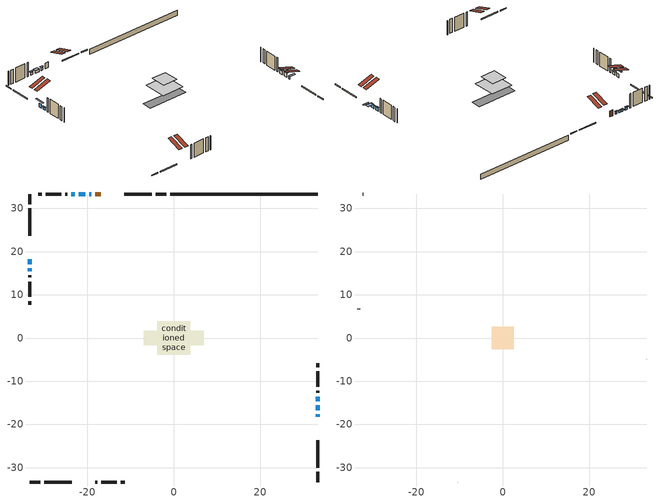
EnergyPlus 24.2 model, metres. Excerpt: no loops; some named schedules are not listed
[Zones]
conditioned space
 floor adiabatic (AdiabaticFloorConstruction): -3.85,-3.85 -3.85,3.85 3.85,3.85 3.85,-3.85 z2.74
 floor foundation (Slab1 construction): -6.91,-1.62 -6.91,1.62 6.91,1.62 6.91,-1.62 z-1.48
 wall outside (RimJoist1 construction): -1.75,33.32 -4.13,33.32 / -33.32,-33.32 -30.94,-33.32 / -33.32,33.32 -33.32,30.94 / 33.32,-33.32 33.32,-30.94 z0.3:0.6
 wall outside (RimJoist2 construction): -5.06,33.32 -11.46,33.32 / -30.01,-33.32 -23.61,-33.32 / -33.32,30.01 -33.32,23.61 / 33.32,-30.01 33.32,-23.61 z0.3:0.6
 wall outside (AdiabaticWallConstruction 1): -16.89,33.32 -18.11,33.32 z0.3:2.33
 wall outside (AdiabaticWallConstruction): 33.32,-18.18 33.32,-17.67 / -19.04,33.32 -19.55,33.32 z0.3:1.22; 33.32,-16.74 33.32,-15.52 z0.3:1.77; -20.48,33.32 -21.97,33.32 z0.3:1.19; -22.9,33.32 -23.69,33.32 / -33.32,16.2 -33.32,15.4 z0.3:1.24; -33.32,18.18 -33.32,17.12 z0.3:1.56; 33.32,-14.59 33.32,-13.58 z0.3:1.51
 wall outside (Wall1 construction): -24.62,33.32 -25.09,33.32 / -18.18,-33.32 -17.7,-33.32 / -33.32,14.48 -33.32,14 / 33.32,-12.65 33.32,-12.18 z0.3:5.18
 wall outside (Wall2 construction): -26.02,33.32 -29.6,33.32 / -16.77,-33.32 -13.19,-33.32 / -33.32,13.07 -33.32,9.49 / 33.32,-11.25 33.32,-7.67 z0.3:5.18
 wall outside (Wall3 construction): -30.53,33.32 -31.4,33.32 / -12.26,-33.32 -11.4,-33.32 / -33.32,8.56 -33.32,7.69 / 33.32,-6.74 33.32,-5.87 z0.3:5.18
 wall foundation (FoundationWall1 construction): 33.32,33.32 -0.82,33.32 z-1.48:0.3
 window (WindowConstruction 6): 33.32,-18.18 33.32,-17.67 z0.3:1.21
 window (WindowConstruction 7): -19.04,33.32 -19.55,33.32 z0.3:1.21
 window (WindowConstruction): 33.32,-16.74 33.32,-15.52 z0.3:1.77
 window (WindowConstruction 1): -20.48,33.32 -21.97,33.32 z0.3:1.19
 window (WindowConstruction 2): -22.9,33.32 -23.69,33.32 z0.3:1.24
 window (WindowConstruction 3): -33.32,18.18 -33.32,17.12 z0.3:1.56
 window (WindowConstruction 4): 33.32,-14.59 33.32,-13.58 z0.3:1.51
 window (WindowConstruction 5): -33.32,16.19 -33.32,15.4 z0.3:1.24
 door (Door): -16.89,33.32 -18.11,33.32 z0.3:2.33
 ceiling adiabatic (AdiabaticFloorConstruction): 3.85,-3.85 3.85,3.85 -3.85,3.85 -3.85,-3.85 z2.74
 roof outside (Roof2 construction): -15.96,33.32,5.18 -15.96,28.28,6.86 -14.63,28.28,6.86 -14.63,33.32,5.18; -19.11,-33.32,5.18 -19.11,-28.28,6.86 -20.44,-28.28,6.86 -20.44,-33.32,5.18; -33.32,19.11,5.18 -28.28,19.11,6.86 -28.28,20.44,6.86 -33.32,20.44,5.18; 33.32,-19.11,5.18 28.28,-19.11,6.86 28.28,-20.44,6.86 33.32,-20.44,5.18
attic - vented
 floor to conditioned space (Floor1 construction Reversed): -2.56,-2.56 -2.56,2.56 2.56,2.56 2.56,-2.56 z5.18
 wall outside (Wall4 construction): -32.33,33.32 -32.39,33.32 / -10.47,-33.32 -10.4,-33.32 / -33.32,6.76 -33.32,6.7 / 33.32,-4.94 33.32,-4.88 z0.3:5.18
 roof outside (Roof1 construction): -13.7,33.32,5.18 -13.7,28.33,6.84 -12.39,28.33,6.84 -12.39,33.32,5.18; -21.36,-33.32,5.18 -21.36,-28.33,6.84 -22.68,-28.33,6.84 -22.68,-33.32,5.18; -33.32,21.36,5.18 -28.33,21.36,6.84 -28.33,22.68,6.84 -33.32,22.68,5.18; 33.32,-21.36,5.18 28.33,-21.36,6.84 28.33,-22.68,6.84 33.32,-22.68,5.18
shading: 33.32,-17.64 33.32,-18.21 35.45,-18.21 35.45,-17.64 z1.24; -19.75,33.32 -18.84,33.32 -18.84,33.73 -19.75,33.73 z1.42; 33.32,-15.49 33.32,-16.77 35.45,-16.77 35.45,-15.49 z1.8; -22,33.32 -20.45,33.32 -20.45,34.23 -22,34.23 z1.22; -23.89,33.32 -22.7,33.32 -22.7,33.73 -23.89,33.73 z1.44; -33.32,16.01 -33.32,19.29 -33.73,19.29 -33.73,16.01 z2.67; 33.32,-13.38 33.32,-14.79 33.73,-14.79 33.73,-13.38 z1.71; -33.32,15.2 -33.32,16.39 -33.73,16.39 -33.73,15.2 z1.44
[Building]
Building 1: Terrain=Suburbs
[Site:Location]
Saskatoon Intl AP_SK: Latitude {deg}=52.17; Longitude {deg}=-106.7; Time Zone {hr}=-6; Elevation {m}=504; Keep Site Location Information=Yes
[Site:GroundTemperature:Shallow]
-3.29371, -5.9198, -6.13011, -4.88389, 0.118965, 5.09852, 9.41553, 12.1502, 12.3826, 10.1583, 5.95142, 1.12462
[Site:WaterMainsTemperature]
Calculation Method=Schedule; Temperature Schedule=mains temperature schedule
[Material] Roughness=Rough; Thermal Absorptance=0.9
Name | Thickness {m} | Conductivity {W/m-K} | Density {kg/m3} | Specific Heat {J/kg-K} | Solar Absorptance | Visible Absorptance
asphalt or fiberglass shingles | 0.00635 | 0.162714 | 1121.4 | 1465.45 | 0.84 | 0.84
ceiling stud and cavity | 0.1397 | 0.0996698 | 65.682 | 1177.47 | 0.7 | 0.7
concrete 4.0 in. | 0.1016 | 1.803125 | 2242.8 | 837.4 | 0.7 | 0.7
concrete 8.0 in. | 0.2032 | 1.803125 | 2242.8 | 837.4 | 0.7 | 0.7
door material | 0.04445 | 0.0451087 | 512.64 | 1214.23 | 0.7 | 0.7
floor covering | 0.0127 | 0.0433444 | 54.468 | 1339.84 | 0.6 | 0.6
floor rigid ins; wall rigid ins | 0.512978 | 0.029427 | 32.04 | 1214.23 | 0.7 | 0.7
floor stud and cavity | 0.1397 | 1.75129 | 37.0049 | 1207.88 | 0.7 | 0.7
furniture material conditioned space 1 | 0.1524 | 0.115458 | 640.8 | 1214.23 | 0.6 | 0.6
gypsum board | 0.0127 | 0.160291 | 801 | 837.4 | 0.6 | 0.6
osb sheathing 0.5 in. | 0.0127 | 0.115458 | 512.64 | 1214.23 | 0.7 | 0.7
osb sheathing 0.75 in. | 0.01905 | 0.115458 | 512.64 | 1214.23 | 0.7 | 0.7
rim joist stud and cavity | 0.0508 | 0.177588 | 50.32683 | 1063.81 | 0.6 | 0.6
rim joist stud and cavity 1 | 0.0508 | 0.219467 | 50.32683 | 1063.81 | 0.6 | 0.6
roof stud and cavity | 0.2032 | 0.144289 | 78.34581 | 1123.46 | 0.7 | 0.7
wall stud and cavity | 0.1397 | 0.12776 | 139.0536 | 1170.24 | 0.7 | 0.7
wall stud and cavity 1 | 0.1397 | 0.0975873 | 139.0536 | 1170.24 | 0.7 | 0.7
wall stud and cavity 2 | 0.1397 | 0.128173 | 139.0536 | 1170.24 | 0.7 | 0.7
wall stud and cavity 3 | 0.0889 | 6.1454 | 50.32683 | 1063.81 | 0.6 | 0.6
wall stud and cavity 4 | 0.0889 | 0.380278 | 52.3479 | 1209.89 | 0.7 | 0.7
wall stud and cavity 5 | 0.0889 | 0.391764 | 83.0341 | 1211.67 | 0.7 | 0.7
wood siding | 0.0254 | 0.102417 | 544.68 | 1172.36 | 0.4 | 0.4
wood siding 1 | 0.00254 | 0.102417 | 544.68 | 1172.36 | 0.4 | 0.4
wood siding 2; wood siding 3; wood siding 4 | 0.0254 | 0.102417 | 544.68 | 1172.36 | 0.7 | 0.7
[WindowMaterial:SimpleGlazingSystem]
Name | U-Factor {W/m2-K} | Solar Heat Gain Coefficient
WindowMaterial | 1.68126 | 0.57
WindowMaterial 1 | 2.96448 | 0.62
WindowMaterial 2 | 2.95767 | 0.63
WindowMaterial 3 | 3.27848 | 0.66
WindowMaterial 4 | 3.28302 | 0.63
WindowMaterial 5 | 4.701384 | 0.64
[Construction]
AdiabaticFloorConstruction: floor stud and cavity, floor rigid ins, osb sheathing 0.75 in., floor covering
AdiabaticWallConstruction: wood siding 3, wall rigid ins, wall stud and cavity 4, gypsum board
AdiabaticWallConstruction 1: wood siding 4, wall rigid ins, wall stud and cavity 4, gypsum board
Door: door material
Floor1 construction Reversed: gypsum board, ceiling stud and cavity
FoundationWall1 construction: concrete 8.0 in.
furniture construction conditioned space 1: furniture material conditioned space 1
PartitionWallConstruction: gypsum board, wall stud and cavity 5, gypsum board
RimJoist1 construction: wood siding 2, rim joist stud and cavity
RimJoist2 construction: wood siding 2, rim joist stud and cavity 1
Roof1 construction: asphalt or fiberglass shingles
Roof2 construction: asphalt or fiberglass shingles, osb sheathing 0.75 in., roof stud and cavity, gypsum board
Slab1 construction: concrete 4.0 in.
Wall1 construction: wood siding, osb sheathing 0.5 in., wall stud and cavity, gypsum board
Wall2 construction: wood siding, osb sheathing 0.5 in., wall stud and cavity 1, gypsum board
Wall3 construction: wood siding, osb sheathing 0.5 in., wall stud and cavity 2, gypsum board
Wall4 construction: wood siding 1, wall stud and cavity 3
WindowConstruction: WindowMaterial
WindowConstruction 1: WindowMaterial 1
WindowConstruction 2: WindowMaterial 2
WindowConstruction 3; WindowConstruction 4: WindowMaterial 3
WindowConstruction 5: WindowMaterial 4
WindowConstruction 6; WindowConstruction 7: WindowMaterial 5
[Zone] Multiplier=1; Part of Total Floor Area=Yes
Name | Volume {m3}
attic - vented | 7.10452
conditioned space | 260.3
[Space]
Name | Zone | Volume {m3}
attic - vented 1 | attic - vented | 7.10452
conditioned space 1 | conditioned space | 260.3
[ZoneInfiltration:EffectiveLeakageArea]
infil attic - vented 1: Zone or Space=attic - vented 1; Schedule=Always On Discrete; Effective Air Leakage Area {cm2}=901.371; Stack Coefficient=0.000454884; Wind Coefficient=1.44102e-05
[ZoneMixing]
whole house fan mix: Zone or Space=attic - vented; Schedule=Always On Continuous; Design Flow Rate Calculation Method=Flow/Zone; Design Flow Rate {m3/s}=0; Source Zone or Space=conditioned space
[SurfaceProperty:ExposedFoundationPerimeter]
Slab1: Exposed Perimeter Calculation Method=TotalExposedPerimeter; Total Exposed Perimeter {m}=34.139
[InternalMass] Zone or ZoneList=conditioned space; Space or SpaceList=conditioned space 1
Name | Construction | Surface Area {m2}
furniture mass conditioned space 1 | furniture construction conditioned space 1 | 41.68
partition wall mass | PartitionWallConstruction | 104.2
[Lights]
interior lighting: Zone or ZoneList or Space or SpaceList=conditioned space 1; Schedule=interior lighting schedule; Design Level Calculation Method=LightingLevel; Lighting Level {W}=343.2; Return Air Fraction=0; Fraction Radiant=0.6; Fraction Visible=0.2; Fraction Replaceable=1
[People]
occupants: Zone or ZoneList or Space or SpaceList=conditioned space 1; Number of People Schedule=occupants schedule; Number of People Calculation Method=People; Number of People=3; Fraction Radiant=0.314171; Sensible Heat Fraction=0.56303; Activity Level Schedule=occupants activity schedule; Carbon Dioxide Generation Rate {m3/s-W}=0; Enable ASHRAE 55 Comfort Warnings=No; Mean Radiant Temperature Calculation Type=EnclosureAveraged
[ElectricEquipment] Zone or ZoneList or Space or SpaceList=conditioned space 1; Design Level Calculation Method=EquipmentLevel
Name | Schedule | Design Level {W} | Fraction Latent | Fraction Radiant | Fraction Lost
clothes dryer | clothes dryer schedule | 140.772 | 0.015 | 0.081 | 0.85
clothes washer | clothes washer schedule | 32.1985 | 0.03 | 0.162 | 0.7
cooking range | cooking range schedule | 215.147 | 0.08 | 0.432 | 0.2
dishwasher | dishwasher schedule | 66.8632 | 0.3 | 0.18 | 0.4
fridge | fridge schedule | 72.9452 | 0 | 0.6 | 0
mech vent house fan | mech vent house fan schedule | 10 | 0 | 0 | 1
mech vent house fan cfis | mech vent house fan cfis schedule | 0 | 0 | 0 | 0
misc plug loads | misc plug loads schedule | 494.7 | 0.045 | 0.513 | 0.1
whole house fan | Always On Discrete | 0 | 0 | 0 | 1
[OtherEquipment] Zone or ZoneList or Space or SpaceList=conditioned space 1; Design Level Calculation Method=EquipmentLevel
Name | Fuel Type | Schedule | Design Level {W} | Fraction Latent | Fraction Radiant | Fraction Lost
clothes dryer 1 | Electricity | clothes dryer schedule | 0 | 0.015 | 0.081 | 0.85
cooking range 1 | Electricity | cooking range schedule | 0 | 0.08 | 0.432 | 0.2
general water use latent | None | general water use schedule | 62.594 | 1 | 0 | 0
general water use sensible | None | general water use schedule | -61.6891 | 0 | 0.6 | 0
mech vent house fan latent load | None | Always On Discrete | 0 | 1 | 0 | 0
mech vent house fan sensible load | None | Always On Discrete | 0 | 0 | 0 | 0
water heater energy adjustment1 | NaturalGas | Always On Discrete | 0.01 | 0 | 0 | 1
[ZoneInfiltration:DesignFlowRate] Zone or ZoneList or Space or SpaceList=conditioned space 1; Schedule=Always On Discrete; Design Flow Rate Calculation Method=Flow/Zone; Design Flow Rate {m3/s}=0
infil flow; natural vent flow; whole house fan flow
[AvailabilityManager:Scheduled]
furnace airloop Availability Manager: Schedule=Always On Discrete
[Foundation:Kiva]
Foundation Kiva 1: Initial Indoor Air Temperature {C}=21; Wall Height Above Grade {m}=0.300015; Wall Depth Below Slab {m}=0.2032
[Foundation:Kiva:Settings]
Soil Conductivity {W/m-K}=0.849921; Soil Density {kg/m3}=1842.3; Soil Specific Heat {J/kg-K}=418.7; Ground Solar Absorptivity=0.9; Ground Thermal Absorptivity=0.9; Ground Surface Roughness {m}=0.03; Far-Field Width {m}=40; Deep-Ground Boundary Condition=ZeroFlux; Deep-Ground Depth {m}=40; Minimum Cell Dimension {m}=0.2; Maximum Cell Growth Coefficient=3; Simulation Timestep=Timestep
[Exterior:Lights]
exterior lighting: Schedule=exterior lighting schedule; Design Level {W}=75.6
[EnergyManagementSystem:GlobalVariable]
furnace_airloop_Fan_RTF
infil_program_Qfan
infil_program_Qinf
natural_vent_program_Qnv
natural_vent_program_Qwhf
[EnergyManagementSystem:Sensor]
Name | Output:Variable or Output:Meter Index Key | Output:Variable or Output:Meter
airflow_gain | infil flow | Infiltration Sensible Heat Gain Energy
airflow_gain_1 | natural vent flow | Infiltration Sensible Heat Gain Energy
airflow_gain_2 | whole house fan flow | Infiltration Sensible Heat Gain Energy
airflow_loss | infil flow | Infiltration Sensible Heat Loss Energy
airflow_loss_1 | natural vent flow | Infiltration Sensible Heat Loss Energy
airflow_loss_2 | whole house fan flow | Infiltration Sensible Heat Loss Energy
clg_load_cond |  | Cooling:EnergyTransfer:Zone:CONDITIONED SPACE
clg_sp_s; clg_sp_s_1 | cooling setpoint | Schedule Value
clothes_dryer_exhaust_0_sch_s | clothes dryer exhaust 0 schedule | Schedule Value
cool_season | cooling season schedule | Schedule Value
htg_load_cond |  | Heating:EnergyTransfer:Zone:CONDITIONED SPACE
htg_sp_s; htg_sp_s_1 | heating setpoint | Schedule Value
ig_ee_conv | clothes dryer | Electric Equipment Convective Heating Energy
ig_ee_conv_2 | cooking range | Electric Equipment Convective Heating Energy
ig_ee_conv_4 | fridge | Electric Equipment Convective Heating Energy
ig_ee_conv_5 | misc plug loads | Electric Equipment Convective Heating Energy
ig_ee_conv_6 | whole house fan | Electric Equipment Convective Heating Energy
ig_ee_rad | clothes dryer | Electric Equipment Radiant Heating Energy
ig_ee_rad_2 | cooking range | Electric Equipment Radiant Heating Energy
ig_ee_rad_4 | fridge | Electric Equipment Radiant Heating Energy
ig_ee_rad_5 | misc plug loads | Electric Equipment Radiant Heating Energy
ig_ee_rad_6 | whole house fan | Electric Equipment Radiant Heating Energy
ig_lgt_conv | interior lighting | Lights Convective Heating Energy
ig_lgt_rad | interior lighting | Lights Radiant Heating Energy
ig_lgt_vis | interior lighting | Lights Visible Radiation Heating Energy
ig_oe_conv | clothes dryer 1 | Other Equipment Convective Heating Energy
ig_oe_conv_1 | cooking range 1 | Other Equipment Convective Heating Energy
ig_oe_conv_2 | general water use latent | Other Equipment Convective Heating Energy
ig_oe_conv_3 | general water use sensible | Other Equipment Convective Heating Energy
ig_oe_conv_4 | water heater energy adjustment1 | Other Equipment Convective Heating Energy
ig_oe_rad | clothes dryer 1 | Other Equipment Radiant Heating Energy
ig_oe_rad_1 | cooking range 1 | Other Equipment Radiant Heating Energy
ig_oe_rad_2 | general water use latent | Other Equipment Radiant Heating Energy
ig_oe_rad_3 | general water use sensible | Other Equipment Radiant Heating Energy
ig_oe_rad_4 | water heater energy adjustment1 | Other Equipment Radiant Heating Energy
ig_ppl_conv | occupants | People Convective Heating Energy
ig_ppl_rad | occupants | People Radiant Heating Energy
im_conv | furniture mass conditioned space 1 | Surface Inside Face Convection Heat Gain Energy
im_conv_1 | partition wall mass | Surface Inside Face Convection Heat Gain Energy
im_ig | furniture mass conditioned space 1 | Surface Inside Face Internal Gains Radiation Heat Gain Energy
im_ig_1 | partition wall mass | Surface Inside Face Internal Gains Radiation Heat Gain Energy
im_lgt | furniture mass conditioned space 1 | Surface Inside Face Lights Radiation Heat Gain Energy
im_lgt_1 | partition wall mass | Surface Inside Face Lights Radiation Heat Gain Energy
im_sol | furniture mass conditioned space 1 | Surface Inside Face Solar Radiation Heat Gain Energy
im_sol_1 | partition wall mass | Surface Inside Face Solar Radiation Heat Gain Energy
im_surf | furniture mass conditioned space 1 | Surface Inside Face Net Surface Thermal Radiation Heat Gain Energy
im_surf_1 | partition wall mass | Surface Inside Face Net Surface Thermal Radiation Heat Gain Energy
mv_conv | mech vent house fan | Electric Equipment Convective Heating Energy
mv_conv_1 | mech vent house fan cfis | Electric Equipment Convective Heating Energy
mv_conv_2 | mech vent house fan latent load | Other Equipment Convective Heating Energy
mv_conv_3 | mech vent house fan sensible load | Other Equipment Convective Heating Energy
mv_rad | mech vent house fan | Electric Equipment Radiant Heating Energy
mv_rad_1 | mech vent house fan cfis | Electric Equipment Radiant Heating Energy
mv_rad_2 | mech vent house fan latent load | Other Equipment Radiant Heating Energy
mv_rad_3 | mech vent house fan sensible load | Other Equipment Radiant Heating Energy
natural_vent_s | natural vent schedule | Schedule Value
out_pb_s |  | Site Outdoor Air Barometric Pressure
out_wt_s |  | Site Outdoor Air Humidity Ratio
site_vw_s |  | Site Wind Speed
ss_back_out | Window1 | Surface Window Shortwave from Zone Back Out Window Heat Transfer Rate
ss_back_out_1 | Window2 | Surface Window Shortwave from Zone Back Out Window Heat Transfer Rate
ss_back_out_2 | Window3 | Surface Window Shortwave from Zone Back Out Window Heat Transfer Rate
ss_back_out_3 | Window4 | Surface Window Shortwave from Zone Back Out Window Heat Transfer Rate
ss_back_out_4 | Window6 | Surface Window Shortwave from Zone Back Out Window Heat Transfer Rate
ss_back_out_5 | Window7 | Surface Window Shortwave from Zone Back Out Window Heat Transfer Rate
ss_back_out_6 | Window8 | Surface Window Shortwave from Zone Back Out Window Heat Transfer Rate
ss_back_out_7 | Window9 | Surface Window Shortwave from Zone Back Out Window Heat Transfer Rate
ss_conv | Door1 | Surface Inside Face Convection Heat Gain Energy
ss_conv_1 | Window1 | Surface Inside Face Convection Heat Gain Energy
ss_conv_2 | Window2 | Surface Inside Face Convection Heat Gain Energy
ss_conv_3 | Window3 | Surface Inside Face Convection Heat Gain Energy
ss_conv_4 | Window4 | Surface Inside Face Convection Heat Gain Energy
ss_conv_5 | Window6 | Surface Inside Face Convection Heat Gain Energy
ss_conv_6 | Window7 | Surface Inside Face Convection Heat Gain Energy
ss_conv_7 | Window8 | Surface Inside Face Convection Heat Gain Energy
ss_conv_8 | Window9 | Surface Inside Face Convection Heat Gain Energy
ss_ig | Door1 | Surface Inside Face Internal Gains Radiation Heat Gain Energy
ss_ig_1 | Window1 | Surface Inside Face Internal Gains Radiation Heat Gain Energy
ss_ig_2 | Window2 | Surface Inside Face Internal Gains Radiation Heat Gain Energy
ss_ig_3 | Window3 | Surface Inside Face Internal Gains Radiation Heat Gain Energy
ss_ig_4 | Window4 | Surface Inside Face Internal Gains Radiation Heat Gain Energy
ss_ig_5 | Window6 | Surface Inside Face Internal Gains Radiation Heat Gain Energy
ss_ig_6 | Window7 | Surface Inside Face Internal Gains Radiation Heat Gain Energy
ss_ig_7 | Window8 | Surface Inside Face Internal Gains Radiation Heat Gain Energy
ss_ig_8 | Window9 | Surface Inside Face Internal Gains Radiation Heat Gain Energy
ss_lgt | Door1 | Surface Inside Face Lights Radiation Heat Gain Energy
ss_sol | Door1 | Surface Inside Face Solar Radiation Heat Gain Energy
ss_surf | Door1 | Surface Inside Face Net Surface Thermal Radiation Heat Gain Energy
ss_surf_1 | Window1 | Surface Inside Face Net Surface Thermal Radiation Heat Gain Energy
ss_surf_2 | Window2 | Surface Inside Face Net Surface Thermal Radiation Heat Gain Energy
ss_surf_3 | Window3 | Surface Inside Face Net Surface Thermal Radiation Heat Gain Energy
ss_surf_4 | Window4 | Surface Inside Face Net Surface Thermal Radiation Heat Gain Energy
ss_surf_5 | Window6 | Surface Inside Face Net Surface Thermal Radiation Heat Gain Energy
ss_surf_6 | Window7 | Surface Inside Face Net Surface Thermal Radiation Heat Gain Energy
ss_surf_7 | Window8 | Surface Inside Face Net Surface Thermal Radiation Heat Gain Energy
ss_surf_8 | Window9 | Surface Inside Face Net Surface Thermal Radiation Heat Gain Energy
ss_trans_in | Window1 | Surface Window Transmitted Solar Radiation Rate
ss_trans_in_1 | Window2 | Surface Window Transmitted Solar Radiation Rate
ss_trans_in_2 | Window3 | Surface Window Transmitted Solar Radiation Rate
ss_trans_in_3 | Window4 | Surface Window Transmitted Solar Radiation Rate
ss_trans_in_4 | Window6 | Surface Window Transmitted Solar Radiation Rate
ss_trans_in_5 | Window7 | Surface Window Transmitted Solar Radiation Rate
ss_trans_in_6 | Window8 | Surface Window Transmitted Solar Radiation Rate
ss_trans_in_7 | Window9 | Surface Window Transmitted Solar Radiation Rate
ss_trans_out | Window1 | Surface Inside Face Initial Transmitted Diffuse Transmitted Out Window Solar Radiation Rate
ss_trans_out_1 | Window2 | Surface Inside Face Initial Transmitted Diffuse Transmitted Out Window Solar Radiation Rate
ss_trans_out_2 | Window3 | Surface Inside Face Initial Transmitted Diffuse Transmitted Out Window Solar Radiation Rate
ss_trans_out_3 | Window4 | Surface Inside Face Initial Transmitted Diffuse Transmitted Out Window Solar Radiation Rate
ss_trans_out_4 | Window6 | Surface Inside Face Initial Transmitted Diffuse Transmitted Out Window Solar Radiation Rate
ss_trans_out_5 | Window7 | Surface Inside Face Initial Transmitted Diffuse Transmitted Out Window Solar Radiation Rate
ss_trans_out_6 | Window8 | Surface Inside Face Initial Transmitted Diffuse Transmitted Out Window Solar Radiation Rate
ss_trans_out_7 | Window9 | Surface Inside Face Initial Transmitted Diffuse Transmitted Out Window Solar Radiation Rate
s_conv | Floor1 | Surface Inside Face Convection Heat Gain Energy
s_conv_1 | FoundationWall1 | Surface Inside Face Convection Heat Gain Energy
s_conv_10 | RimJoist2:270 | Surface Inside Face Convection Heat Gain Energy
s_conv_11 | RimJoist2:90 | Surface Inside Face Convection Heat Gain Energy
s_conv_12 | Roof2:0 | Surface Inside Face Convection Heat Gain Energy
s_conv_13 | Roof2:180 | Surface Inside Face Convection Heat Gain Energy
s_conv_14 | Roof2:270 | Surface Inside Face Convection Heat Gain Energy
s_conv_15 | Roof2:90 | Surface Inside Face Convection Heat Gain Energy
s_conv_16 | Slab1 | Surface Inside Face Convection Heat Gain Energy
s_conv_17 | Wall1:0 | Surface Inside Face Convection Heat Gain Energy
s_conv_18 | Wall1:180 | Surface Inside Face Convection Heat Gain Energy
s_conv_19 | Wall1:270 | Surface Inside Face Convection Heat Gain Energy
s_conv_2 | inferred conditioned ceiling | Surface Inside Face Convection Heat Gain Energy
s_conv_20 | Wall1:90 | Surface Inside Face Convection Heat Gain Energy
s_conv_21 | Wall2:0 | Surface Inside Face Convection Heat Gain Energy
s_conv_22 | Wall2:180 | Surface Inside Face Convection Heat Gain Energy
s_conv_23 | Wall2:270 | Surface Inside Face Convection Heat Gain Energy
s_conv_24 | Wall2:90 | Surface Inside Face Convection Heat Gain Energy
s_conv_25 | Wall3:0 | Surface Inside Face Convection Heat Gain Energy
s_conv_26 | Wall3:180 | Surface Inside Face Convection Heat Gain Energy
s_conv_27 | Wall3:270 | Surface Inside Face Convection Heat Gain Energy
s_conv_28 | Wall3:90 | Surface Inside Face Convection Heat Gain Energy
s_conv_3 | inferred conditioned floor | Surface Inside Face Convection Heat Gain Energy
s_conv_4 | RimJoist1:0 | Surface Inside Face Convection Heat Gain Energy
s_conv_5 | RimJoist1:180 | Surface Inside Face Convection Heat Gain Energy
s_conv_6 | RimJoist1:270 | Surface Inside Face Convection Heat Gain Energy
s_conv_7 | RimJoist1:90 | Surface Inside Face Convection Heat Gain Energy
s_conv_8 | RimJoist2:0 | Surface Inside Face Convection Heat Gain Energy
s_conv_9 | RimJoist2:180 | Surface Inside Face Convection Heat Gain Energy
s_ig | Floor1 | Surface Inside Face Internal Gains Radiation Heat Gain Energy
s_ig_1 | FoundationWall1 | Surface Inside Face Internal Gains Radiation Heat Gain Energy
s_ig_10 | RimJoist2:270 | Surface Inside Face Internal Gains Radiation Heat Gain Energy
s_ig_11 | RimJoist2:90 | Surface Inside Face Internal Gains Radiation Heat Gain Energy
s_ig_12 | Roof2:0 | Surface Inside Face Internal Gains Radiation Heat Gain Energy
s_ig_13 | Roof2:180 | Surface Inside Face Internal Gains Radiation Heat Gain Energy
s_ig_14 | Roof2:270 | Surface Inside Face Internal Gains Radiation Heat Gain Energy
s_ig_15 | Roof2:90 | Surface Inside Face Internal Gains Radiation Heat Gain Energy
s_ig_16 | Slab1 | Surface Inside Face Internal Gains Radiation Heat Gain Energy
s_ig_17 | Wall1:0 | Surface Inside Face Internal Gains Radiation Heat Gain Energy
s_ig_18 | Wall1:180 | Surface Inside Face Internal Gains Radiation Heat Gain Energy
s_ig_19 | Wall1:270 | Surface Inside Face Internal Gains Radiation Heat Gain Energy
s_ig_2 | inferred conditioned ceiling | Surface Inside Face Internal Gains Radiation Heat Gain Energy
s_ig_20 | Wall1:90 | Surface Inside Face Internal Gains Radiation Heat Gain Energy
s_ig_21 | Wall2:0 | Surface Inside Face Internal Gains Radiation Heat Gain Energy
s_ig_22 | Wall2:180 | Surface Inside Face Internal Gains Radiation Heat Gain Energy
s_ig_23 | Wall2:270 | Surface Inside Face Internal Gains Radiation Heat Gain Energy
s_ig_24 | Wall2:90 | Surface Inside Face Internal Gains Radiation Heat Gain Energy
s_ig_25 | Wall3:0 | Surface Inside Face Internal Gains Radiation Heat Gain Energy
s_ig_26 | Wall3:180 | Surface Inside Face Internal Gains Radiation Heat Gain Energy
s_ig_27 | Wall3:270 | Surface Inside Face Internal Gains Radiation Heat Gain Energy
s_ig_28 | Wall3:90 | Surface Inside Face Internal Gains Radiation Heat Gain Energy
s_ig_3 | inferred conditioned floor | Surface Inside Face Internal Gains Radiation Heat Gain Energy
s_ig_4 | RimJoist1:0 | Surface Inside Face Internal Gains Radiation Heat Gain Energy
